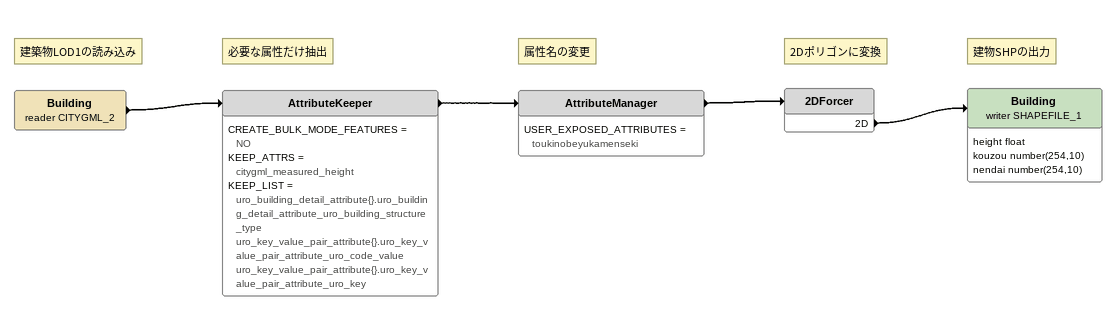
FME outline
Note: 建築物LOD1の読み込み
Building (reader CITYGML_2)
    -> AttributeKeeper
Note: 必要な属性だけ抽出
AttributeKeeper
    CREATE_BULK_MODE_FEATURES = NO
    KEEP_ATTRS = citygml_measured_height
    KEEP_LIST = uro_building_detail_attribute{}.uro_building_detail_attribute_uro_building_structure_type uro_key_value_pair_attribute{}.uro_key_value_pair_attribute_uro_code_value uro_key_value_pair_attribute{}.uro_key_value_pair_attribute_uro_key
    -> AttributeManager
Note: 属性名の変更
AttributeManager
    USER_EXPOSED_ATTRIBUTES = toukinobeyukamenseki
    -> 2DForcer
Note: 2Dポリゴンに変換
2DForcer
    2D -> Building (writer SHAPEFILE_1)
Note: 建物SHPの出力
Building (writer SHAPEFILE_1)
    attributes: height float, kouzou number(254,10), nendai number(254,10)
